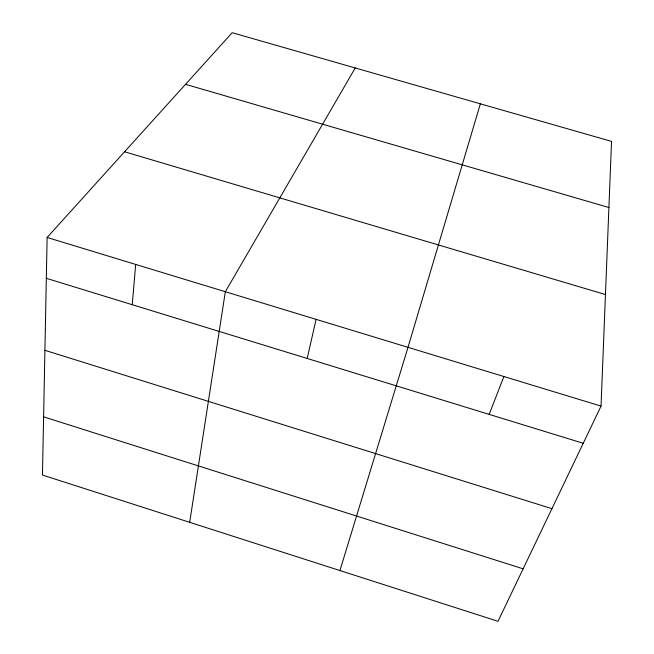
<?xml version="1.0" encoding="UTF-8"?>
<svg xmlns="http://www.w3.org/2000/svg" width="654" height="654" viewBox="0 0 654 654"><rect width="100%" height="100%" fill="white"/><g stroke="black" fill="none" stroke-linecap="round" stroke-linejoin="round"><path stroke-width="0.98" d="M47.121 237.467L42.469 475.066L498.013 621.3L601.042 406.101L611.531 141.403L232.195 32.7L47.121 237.467L601.042 406.101M132.247 304.707L135.68 264.429M189.685 522.325L225.336 291.725L355.236 67.959M307.192 358.466L316.095 319.356M480.363 103.814L407.998 347.331L339.933 570.558M489.159 414.383L503.899 376.524M185.54 84.317L608.915 207.531M124.579 151.769L605.465 294.545M46.328 278.31L583.237 443.289M44.913 350.315L551.935 508.665M43.614 416.843L523.135 568.825"/></g></svg>
